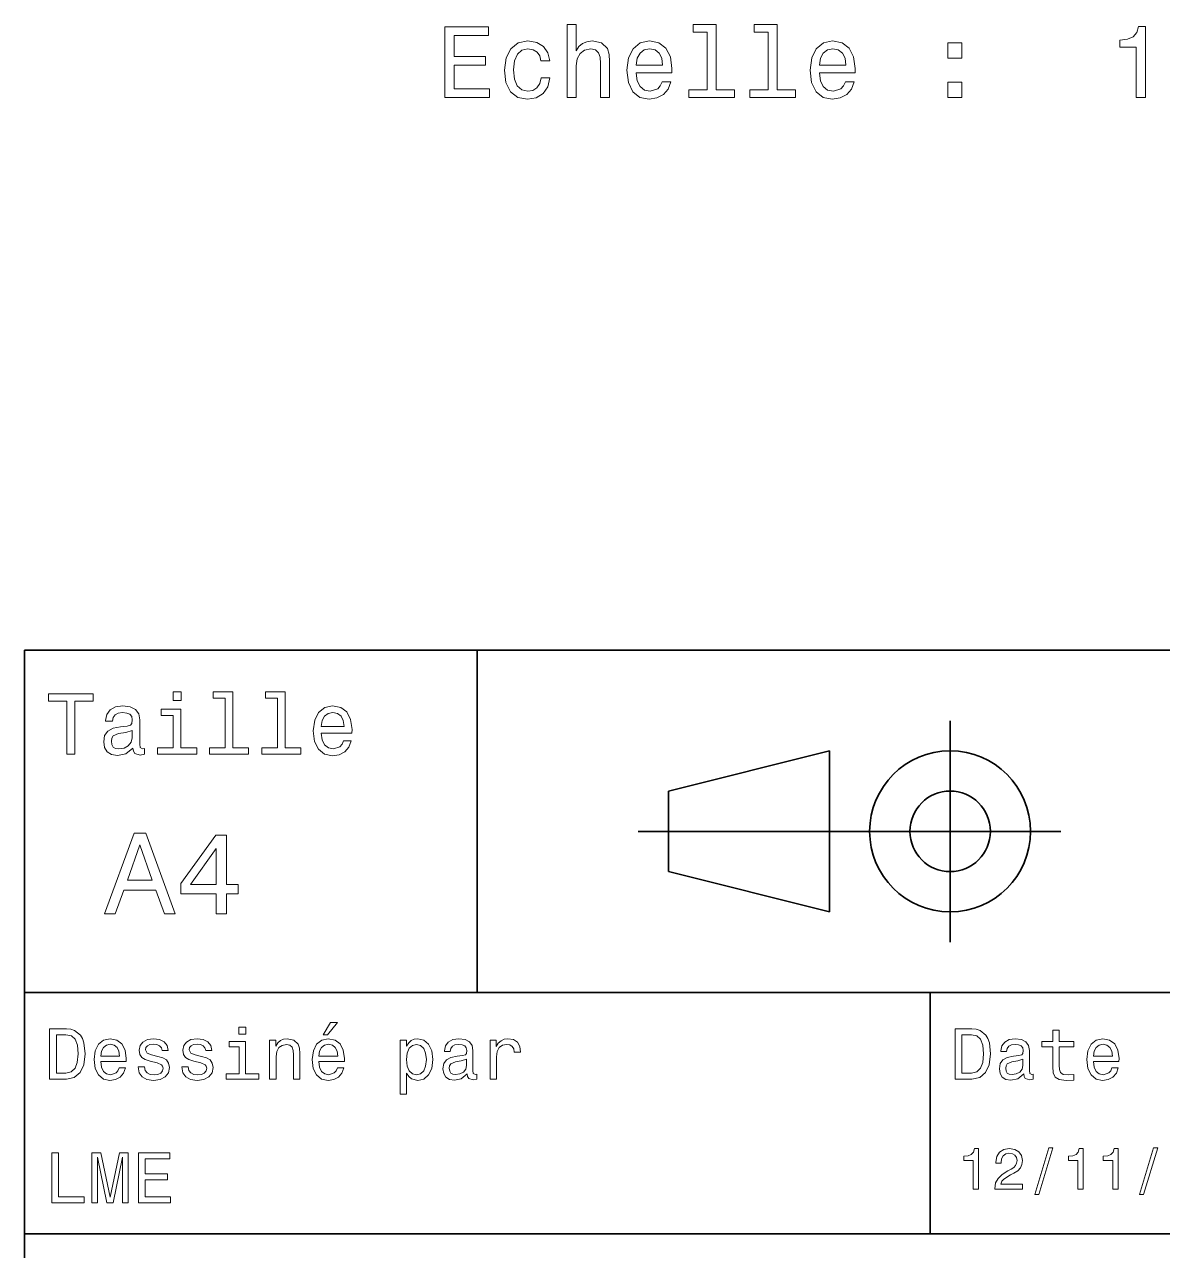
# Model space of a CAD drawing. Extents: x 0 to 296, y 0 to 210.
# Drawn here: x 97 to 153.6, y 40.2 to 101.1 of the extents above; entities that cross this region are included whole.
import ezdxf

# ---------------------------------------------------------------- set-up
doc = ezdxf.new("R2010")
doc.units = 0

msp = doc.modelspace()

# ---------------------------------------------------------------- linework, layer by layer
at = {"color": 7, "lineweight": 35}
for p, q in [((97, 10), (97, 70)), ((97, 70), (287, 70)), ((127.5, 61), (148.5, 61)), ((97, 53), (162, 53)), ((97, 41), (162, 41))]:
    msp.add_line(p, q, dxfattribs=at)
at = {"color": 7, "lineweight": 35, "ltscale": 0.425}
msp.add_line((119.5, 53), (119.5, 70), dxfattribs=at)
at = {"color": 7, "lineweight": 35, "ltscale": 0.275}
msp.add_line((143, 55.5), (143, 66.5), dxfattribs=at)
at = {"color": 7, "lineweight": 35, "ltscale": 0.206155}
for p, q in [((129, 63), (137, 65)), ((137, 57), (129, 59))]:
    msp.add_line(p, q, dxfattribs=at)
at = {"color": 7, "lineweight": 35, "ltscale": 0.2}
msp.add_line((137, 65), (137, 57), dxfattribs=at)
at = {"color": 7, "lineweight": 35, "ltscale": 0.1}
msp.add_line((129, 59), (129, 63), dxfattribs=at)
at = {"color": 7, "lineweight": 35, "ltscale": 0.3}
msp.add_line((142, 41), (142, 53), dxfattribs=at)
at = {"color": 7, "lineweight": 13}
for points in [[(117.885658, 97.478432), (120.104683, 97.478432), (120.104683, 97.902061), (118.34964, 97.902061), (118.34964, 99.087219), (119.91304, 99.087219), (119.91304, 99.505806), (118.34964, 99.505806), (118.34964, 100.554802), (120.064339, 100.554802), (120.064339, 100.978432), (117.885658, 100.978432)], [(123.972839, 97.478432), (124.416641, 97.478432), (124.416641, 99.041832), (124.462029, 99.399902), (124.608284, 99.662148), (124.835228, 99.823532), (125.137825, 99.884048), (125.379898, 99.833618), (125.531197, 99.697449), (125.606842, 99.470505), (125.632057, 99.167915), (125.632057, 97.478432), (126.075867, 97.478432), (126.075867, 99.25869), (126.055687, 99.61676), (125.964912, 99.914314), (125.667358, 100.186646), (125.203384, 100.282463), (124.951225, 100.247162), (124.734367, 100.151344), (124.552811, 100.000046), (124.416641, 99.793274), (124.416641, 101.099472), (123.972839, 101.099472)], [(130.927444, 100.726273), (130.927444, 97.851631), (130.014618, 97.851631), (130.014618, 97.478432), (132.279037, 97.478432), (132.279037, 97.851631), (131.371246, 97.851631), (131.371246, 101.099472), (130.231476, 101.099472), (130.231476, 100.726273)], [(133.96347, 100.726273), (133.96347, 97.851631), (133.050644, 97.851631), (133.050644, 97.478432), (135.315063, 97.478432), (135.315063, 97.851631), (134.407272, 97.851631), (134.407272, 101.099472), (133.267502, 101.099472), (133.267502, 100.726273)], [(152.250214, 97.478432), (152.709137, 97.478432), (152.709137, 101.003647), (152.366211, 101.003647), (152.275421, 100.696014), (152.093872, 100.489243), (151.816498, 100.368202), (151.433212, 100.327858), (151.433212, 99.969788), (152.250214, 99.969788)], [(122.661598, 99.288948), (123.100357, 99.288948), (123.009583, 99.692406), (122.792725, 100.010132), (122.454826, 100.206818), (122.016068, 100.282463), (121.531914, 100.181602), (121.163757, 99.899178), (120.93177, 99.440247), (120.851082, 98.824974), (120.926727, 98.214745), (121.153671, 97.760849), (121.511742, 97.478432), (122.000938, 97.382614), (122.434654, 97.45826), (122.772552, 97.670074), (123.004539, 98.00293), (123.1054, 98.446732), (122.68177, 98.446732), (122.606125, 98.164314), (122.464912, 97.952492), (122.263184, 97.821373), (122.016068, 97.781029), (121.708427, 97.846588), (121.486526, 98.048317), (121.350357, 98.376129), (121.30497, 98.840103), (121.350357, 99.293991), (121.49157, 99.621803), (121.718513, 99.823532), (122.016068, 99.894135), (122.278313, 99.848747), (122.474998, 99.732758), (122.606125, 99.541115)], [(127.397186, 98.703934), (129.172409, 98.703934), (129.177444, 98.910706), (129.096756, 99.490677), (128.874847, 99.9244), (128.521835, 100.186646), (128.052811, 100.282463), (127.593872, 100.181602), (127.240845, 99.899178), (127.013901, 99.440247), (126.933212, 98.83506), (127.008858, 98.214745), (127.235809, 97.760849), (127.583786, 97.478432), (128.037674, 97.382614), (128.431046, 97.448174), (128.753815, 97.619644), (128.990845, 97.891975), (129.127014, 98.255089), (128.688263, 98.255089), (128.597473, 98.05336), (128.466354, 97.902061), (128.093155, 97.781029), (127.805687, 97.836502), (127.588829, 98.013016), (127.447624, 98.300476), (127.397186, 98.688805)], [(136.505264, 98.703934), (138.280472, 98.703934), (138.285522, 98.910706), (138.204834, 99.490677), (137.982925, 99.9244), (137.629898, 100.186646), (137.160873, 100.282463), (136.70195, 100.181602), (136.348923, 99.899178), (136.121979, 99.440247), (136.041275, 98.83506), (136.116928, 98.214745), (136.343872, 97.760849), (136.691864, 97.478432), (137.145752, 97.382614), (137.539124, 97.448174), (137.861893, 97.619644), (138.098923, 97.891975), (138.235077, 98.255089), (137.796326, 98.255089), (137.705551, 98.05336), (137.574417, 97.902061), (137.201218, 97.781029), (136.913757, 97.836502), (136.696899, 98.013016), (136.555695, 98.300476), (136.505264, 98.688805)], [(142.884949, 99.435204), (143.580902, 99.435204), (143.580902, 100.186646), (142.884949, 100.186646)], [(127.397186, 99.077133), (127.452667, 99.425117), (127.588829, 99.68232), (127.795601, 99.838661), (128.067932, 99.894135), (128.335236, 99.838661), (128.542007, 99.68232), (128.668076, 99.425117), (128.71347, 99.077133)], [(136.505264, 99.077133), (136.56073, 99.425117), (136.696899, 99.68232), (136.903671, 99.838661), (137.17601, 99.894135), (137.443298, 99.838661), (137.65007, 99.68232), (137.776154, 99.425117), (137.821533, 99.077133)], [(142.884949, 97.478432), (143.580902, 97.478432), (143.580902, 98.229874), (142.884949, 98.229874)], [(99.102303, 64.837173), (99.5, 64.837173), (99.5, 67.47406), (100.407784, 67.47406), (100.407784, 67.837173), (98.190201, 67.837173), (98.190201, 67.47406), (99.102303, 67.47406)], [(104.786743, 67.940918), (104.384727, 67.940918), (104.384727, 67.508644), (104.786743, 67.508644)], [(106.969742, 67.621033), (106.969742, 65.157059), (106.187317, 65.157059), (106.187317, 64.837173), (108.128242, 64.837173), (108.128242, 65.157059), (107.350143, 65.157059), (107.350143, 67.940918), (106.373199, 67.940918), (106.373199, 67.621033)], [(109.572044, 67.621033), (109.572044, 65.157059), (108.789627, 65.157059), (108.789627, 64.837173), (110.730545, 64.837173), (110.730545, 65.157059), (109.952454, 65.157059), (109.952454, 67.940918), (108.975502, 67.940918), (108.975502, 67.621033)], [(102.387611, 65.139771), (102.387611, 65.126801), (102.409225, 64.979828), (102.47406, 64.876076), (102.746399, 64.793945), (102.958214, 64.828529), (102.958214, 65.122475), (102.867432, 65.109505), (102.746399, 65.165703), (102.724785, 65.338615), (102.724785, 66.540344), (102.672913, 66.84726), (102.521614, 67.0634), (102.257927, 67.193085), (101.886169, 67.240631), (101.523056, 67.188759), (101.255043, 67.041786), (101.086456, 66.812675), (101.030258, 66.510086), (101.030258, 66.484146), (101.371758, 66.484146), (101.402016, 66.665703), (101.497116, 66.795387), (101.65274, 66.873199), (101.873199, 66.903458), (102.085014, 66.881844), (102.236313, 66.817001), (102.327087, 66.704605), (102.357346, 66.548988), (102.340057, 66.367432), (102.270897, 66.276657), (102.097984, 66.233429), (101.773773, 66.198845), (101.402016, 66.121033), (101.138329, 65.982704), (100.982712, 65.766571), (100.935158, 65.446686), (100.978386, 65.161385), (101.112389, 64.949562), (101.328529, 64.815559), (101.626801, 64.768013), (102.028816, 64.858788)], [(104.773773, 65.157059), (104.773773, 67.080688), (103.796829, 67.080688), (103.796829, 66.756485), (104.393372, 66.756485), (104.393372, 65.157059), (103.615273, 65.157059), (103.615273, 64.837173), (105.560516, 64.837173), (105.560516, 65.157059)], [(111.750717, 65.887604), (113.272339, 65.887604), (113.276657, 66.064842), (113.207497, 66.561958), (113.017288, 66.933716), (112.714699, 67.158501), (112.312683, 67.240631), (111.919312, 67.154175), (111.616714, 66.912102), (111.422188, 66.51873), (111.353027, 66), (111.41787, 65.4683), (111.612396, 65.079247), (111.91066, 64.837173), (112.299713, 64.755043), (112.636887, 64.811234), (112.913544, 64.958214), (113.116714, 65.191643), (113.233429, 65.502876), (112.857346, 65.502876), (112.779541, 65.329971), (112.667145, 65.200287), (112.34726, 65.096542), (112.100868, 65.144089), (111.914986, 65.295387), (111.793945, 65.541786), (111.750717, 65.874634)], [(111.750717, 66.207489), (111.798271, 66.50576), (111.914986, 66.726219), (112.092216, 66.860229), (112.325653, 66.907776), (112.554756, 66.860229), (112.731987, 66.726219), (112.840057, 66.50576), (112.878967, 66.207489)], [(102.344383, 65.649857), (102.292511, 65.425072), (102.154182, 65.252159), (101.946686, 65.139771), (101.691643, 65.100861), (101.527374, 65.122475), (101.41066, 65.191643), (101.337173, 65.312675), (101.315559, 65.481262), (101.332855, 65.632561), (101.402016, 65.740631), (101.678673, 65.861671), (102.028816, 65.913544), (102.344383, 66.017288)], [(100.982712, 56.9049), (101.51297, 56.9049), (101.933716, 58.080692), (103.530258, 58.080692), (103.951012, 56.9049), (104.492798, 56.9049), (103.028816, 60.910664), (102.440926, 60.910664)], [(102.118156, 58.570606), (102.734871, 60.334293), (103.351585, 58.570606)], [(106.521614, 56.9049), (107.040344, 56.9049), (107.040344, 57.896255), (107.610954, 57.896255), (107.610954, 58.357349), (107.040344, 58.357349), (107.040344, 60.818443), (106.515854, 60.818443), (104.763687, 58.403458), (104.763687, 57.896255), (106.521614, 57.896255)], [(105.247841, 58.357349), (106.521614, 60.149857), (106.521614, 58.357349)], [(99.080688, 51.190563), (98.248558, 51.190563), (98.248558, 48.690563), (99.080688, 48.690563), (99.473343, 48.769814), (99.765129, 49.011169), (99.945244, 49.40382), (100.010086, 49.940563), (99.952446, 50.488113), (99.880402, 50.70425), (99.779541, 50.877163), (99.487755, 51.111313), (99.296829, 51.168949)], [(107.992798, 51.27702), (107.657784, 51.27702), (107.657784, 50.916786), (107.992798, 50.916786)], [(111.84726, 50.88797), (112.059799, 50.88797), (112.560516, 51.500362), (112.207489, 51.500362)], [(144.080688, 51.190563), (143.248566, 51.190563), (143.248566, 48.690563), (144.080688, 48.690563), (144.473343, 48.769814), (144.765137, 49.011169), (144.945251, 49.40382), (145.010086, 49.940563), (144.952454, 50.488113), (144.880402, 50.70425), (144.779541, 50.877163), (144.487747, 51.111313), (144.296829, 51.168949)], [(99.055473, 50.891571), (99.329254, 50.837536), (99.516571, 50.671829), (99.628242, 50.376442), (99.664268, 49.940563), (99.624641, 49.519093), (99.51297, 49.223705), (99.322044, 49.047192), (99.055473, 48.989555), (98.583572, 48.989555), (98.583572, 50.891571)], [(100.784584, 49.565922), (102.052597, 49.565922), (102.056198, 49.713619), (101.998558, 50.127884), (101.840057, 50.437683), (101.587898, 50.625), (101.252884, 50.693443), (100.925072, 50.621399), (100.672913, 50.41967), (100.510803, 50.091862), (100.453171, 49.659584), (100.507202, 49.216499), (100.669312, 48.892292), (100.91787, 48.690563), (101.242073, 48.62212), (101.523056, 48.668949), (101.753601, 48.791428), (101.922913, 48.98595), (102.020172, 49.245319), (101.706772, 49.245319), (101.64193, 49.101227), (101.548271, 48.993156), (101.2817, 48.9067), (101.07637, 48.946327), (100.921471, 49.072407), (100.820602, 49.27774), (100.784584, 49.555115)], [(103.623199, 49.818085), (103.317001, 49.890129), (103.090057, 49.972984), (103.014412, 50.142292), (103.036026, 50.261169), (103.111671, 50.347622), (103.234146, 50.401657), (103.41066, 50.423271), (103.579971, 50.401657), (103.713257, 50.336815), (103.799713, 50.239555), (103.835732, 50.109871), (104.145531, 50.109871), (104.145531, 50.117077), (104.091499, 50.351227), (103.943802, 50.534943), (103.713257, 50.650219), (103.41066, 50.693443), (103.104469, 50.650219), (102.881126, 50.531342), (102.740631, 50.354828), (102.697403, 50.131485), (102.729828, 49.915348), (102.830688, 49.76405), (102.996399, 49.655983), (103.237755, 49.580334), (103.590775, 49.493877), (103.806915, 49.40382), (103.864555, 49.331772), (103.886169, 49.223705), (103.853745, 49.09042), (103.767288, 48.989555), (103.626801, 48.924713), (103.439484, 48.903099), (103.241356, 48.924713), (103.09726, 49.000362), (103, 49.122841), (102.960373, 49.292149), (102.654175, 49.292149), (102.704613, 49.003963), (102.852303, 48.795029), (103.086456, 48.668949), (103.41066, 48.62212), (103.749283, 48.668949), (103.997841, 48.795029), (104.149139, 48.996758), (104.203171, 49.259727), (104.163544, 49.486671), (104.051872, 49.641571), (103.868156, 49.742435)], [(105.791786, 49.818085), (105.485588, 49.890129), (105.258644, 49.972984), (105.182999, 50.142292), (105.204613, 50.261169), (105.280258, 50.347622), (105.40274, 50.401657), (105.579254, 50.423271), (105.748558, 50.401657), (105.881844, 50.336815), (105.9683, 50.239555), (106.004326, 50.109871), (106.314117, 50.109871), (106.314117, 50.117077), (106.260086, 50.351227), (106.112396, 50.534943), (105.881844, 50.650219), (105.579254, 50.693443), (105.273056, 50.650219), (105.049713, 50.531342), (104.909225, 50.354828), (104.865997, 50.131485), (104.898415, 49.915348), (104.999283, 49.76405), (105.164986, 49.655983), (105.406342, 49.580334), (105.759369, 49.493877), (105.975502, 49.40382), (106.033142, 49.331772), (106.054756, 49.223705), (106.022339, 49.09042), (105.935883, 48.989555), (105.795387, 48.924713), (105.60807, 48.903099), (105.409943, 48.924713), (105.265854, 49.000362), (105.168587, 49.122841), (105.12896, 49.292149), (104.822769, 49.292149), (104.873199, 49.003963), (105.020897, 48.795029), (105.255043, 48.668949), (105.579254, 48.62212), (105.91787, 48.668949), (106.166428, 48.795029), (106.317726, 48.996758), (106.371758, 49.259727), (106.33213, 49.486671), (106.220459, 49.641571), (106.036743, 49.742435)], [(109.181557, 48.690563), (109.498558, 48.690563), (109.498558, 49.807278), (109.530983, 50.063042), (109.635445, 50.250362), (109.797546, 50.365635), (110.013687, 50.408863), (110.1866, 50.372841), (110.29467, 50.275578), (110.348701, 50.113472), (110.366714, 49.897335), (110.366714, 48.690563), (110.683716, 48.690563), (110.683716, 49.962177), (110.669312, 50.217941), (110.604469, 50.430477), (110.39193, 50.625), (110.060516, 50.693443), (109.876801, 50.668228), (109.721901, 50.599785), (109.588615, 50.484512), (109.484146, 50.329613), (109.484146, 50.625), (109.181557, 50.625)], [(111.627518, 49.565922), (112.895531, 49.565922), (112.899132, 49.713619), (112.841499, 50.127884), (112.682999, 50.437683), (112.430832, 50.625), (112.095825, 50.693443), (111.768013, 50.621399), (111.515854, 50.41967), (111.353745, 50.091862), (111.296112, 49.659584), (111.350143, 49.216499), (111.512245, 48.892292), (111.760803, 48.690563), (112.085014, 48.62212), (112.365997, 48.668949), (112.596542, 48.791428), (112.765854, 48.98595), (112.863113, 49.245319), (112.549713, 49.245319), (112.484871, 49.101227), (112.391212, 48.993156), (112.124641, 48.9067), (111.919312, 48.946327), (111.764412, 49.072407), (111.663544, 49.27774), (111.627518, 49.555115)], [(115.986313, 50.326012), (115.986313, 50.625), (115.669312, 50.625), (115.669312, 47.941284), (115.986313, 47.941284), (115.986313, 48.98595), (116.097984, 48.816643), (116.22406, 48.704971), (116.541069, 48.62212), (116.843658, 48.690563), (117.081413, 48.895893), (117.236313, 49.2201), (117.293945, 49.659584), (117.236313, 50.095463), (117.081413, 50.41967), (116.843658, 50.621399), (116.541069, 50.693443), (116.368156, 50.671829), (116.220459, 50.603386), (116.094383, 50.488113)], [(119.005043, 48.942726), (119.005043, 48.931919), (119.023056, 48.809441), (119.077087, 48.722984), (119.304031, 48.654541), (119.480545, 48.683357), (119.480545, 48.928314), (119.4049, 48.917507), (119.304031, 48.96434), (119.286026, 49.108429), (119.286026, 50.109871), (119.242798, 50.365635), (119.116714, 50.54575), (118.896973, 50.65382), (118.587173, 50.693443), (118.284584, 50.650219), (118.061241, 50.52774), (117.920746, 50.336815), (117.873917, 50.084656), (117.873917, 50.063042), (118.158501, 50.063042), (118.183716, 50.21434), (118.26297, 50.322407), (118.392654, 50.387249), (118.57637, 50.412464), (118.752884, 50.394455), (118.878967, 50.34042), (118.954613, 50.246758), (118.979828, 50.117077), (118.965416, 49.965778), (118.907784, 49.890129), (118.763687, 49.854107), (118.493515, 49.825291), (118.183716, 49.760448), (117.963974, 49.645176), (117.834297, 49.465057), (117.79467, 49.19849), (117.830688, 48.960735), (117.942368, 48.784222), (118.122482, 48.67255), (118.37104, 48.632927), (118.706055, 48.708576)], [(120.143372, 48.690563), (120.460373, 48.690563), (120.460373, 49.796471), (120.492798, 50.063042), (120.590057, 50.253963), (120.748558, 50.369236), (120.961098, 50.408863), (121.119598, 50.383648), (121.238472, 50.3116), (121.310516, 50.189121), (121.335739, 50.023415), (121.656342, 50.023415), (121.613113, 50.315205), (121.49424, 50.524136), (121.296112, 50.650219), (121.02594, 50.693443), (120.842224, 50.664627), (120.683716, 50.592579), (120.543228, 50.4701), (120.431557, 50.304398), (120.431557, 50.625), (120.143372, 50.625)], [(144.055481, 50.891571), (144.329254, 50.837536), (144.516571, 50.671829), (144.628235, 50.376442), (144.664261, 49.940563), (144.624634, 49.519093), (144.51297, 49.223705), (144.322052, 49.047192), (144.055481, 48.989555), (143.583572, 48.989555), (143.583572, 50.891571)], [(146.656342, 48.942726), (146.656342, 48.931919), (146.674347, 48.809441), (146.728394, 48.722984), (146.955338, 48.654541), (147.131851, 48.683357), (147.131851, 48.928314), (147.056198, 48.917507), (146.955338, 48.96434), (146.937317, 49.108429), (146.937317, 50.109871), (146.894089, 50.365635), (146.768005, 50.54575), (146.548264, 50.65382), (146.23848, 50.693443), (145.935883, 50.650219), (145.71254, 50.52774), (145.572052, 50.336815), (145.525223, 50.084656), (145.525223, 50.063042), (145.809799, 50.063042), (145.835022, 50.21434), (145.914261, 50.322407), (146.043945, 50.387249), (146.227661, 50.412464), (146.404175, 50.394455), (146.530258, 50.34042), (146.605911, 50.246758), (146.631119, 50.117077), (146.616714, 49.965778), (146.559082, 49.890129), (146.414978, 49.854107), (146.144806, 49.825291), (145.835022, 49.760448), (145.61528, 49.645176), (145.485596, 49.465057), (145.445969, 49.19849), (145.481995, 48.960735), (145.593658, 48.784222), (145.773773, 48.67255), (146.022339, 48.632927), (146.357346, 48.708576)], [(148.100861, 50.289986), (148.100861, 49.320965), (148.122482, 49.007565), (148.223343, 48.791428), (148.425079, 48.665348), (148.767288, 48.62212), (149.141937, 48.640129), (149.141937, 48.913906), (148.868149, 48.892292), (148.619598, 48.921112), (148.486313, 49.011169), (148.42868, 49.162464), (148.417862, 49.375), (148.417862, 50.289986), (149.141937, 50.289986), (149.141937, 50.560158), (148.417862, 50.560158), (148.417862, 51.125721), (148.100861, 51.125721), (148.100861, 50.560158), (147.553314, 50.560158), (147.553314, 50.289986)], [(150.121765, 49.565922), (151.389771, 49.565922), (151.393372, 49.713619), (151.335739, 50.127884), (151.177231, 50.437683), (150.925079, 50.625), (150.590057, 50.693443), (150.262253, 50.621399), (150.010086, 50.41967), (149.847977, 50.091862), (149.790344, 49.659584), (149.844376, 49.216499), (150.006485, 48.892292), (150.255051, 48.690563), (150.579254, 48.62212), (150.860229, 48.668949), (151.090775, 48.791428), (151.260086, 48.98595), (151.357346, 49.245319), (151.043945, 49.245319), (150.979111, 49.101227), (150.885452, 48.993156), (150.618881, 48.9067), (150.413544, 48.946327), (150.258652, 49.072407), (150.157776, 49.27774), (150.121765, 49.555115)], [(100.784584, 49.832493), (100.824211, 50.081055), (100.921471, 50.264771), (101.069168, 50.376442), (101.263687, 50.416069), (101.454613, 50.376442), (101.602303, 50.264771), (101.69236, 50.081055), (101.724785, 49.832493)], [(107.981987, 48.957134), (107.981987, 50.560158), (107.16787, 50.560158), (107.16787, 50.289986), (107.664986, 50.289986), (107.664986, 48.957134), (107.016571, 48.957134), (107.016571, 48.690563), (108.637611, 48.690563), (108.637611, 48.957134)], [(111.627518, 49.832493), (111.667145, 50.081055), (111.764412, 50.264771), (111.912102, 50.376442), (112.106628, 50.416069), (112.297546, 50.376442), (112.445244, 50.264771), (112.535301, 50.081055), (112.567726, 49.832493)], [(116.48703, 48.9067), (116.274498, 48.953533), (116.119598, 49.097622), (116.022339, 49.331772), (115.989914, 49.659584), (116.022339, 49.983791), (116.119598, 50.217941), (116.274498, 50.358429), (116.48703, 50.408863), (116.681557, 50.358429), (116.836456, 50.21434), (116.933716, 49.98019), (116.969742, 49.659584), (116.933716, 49.335377), (116.836456, 49.097622), (116.681557, 48.953533)], [(150.121765, 49.832493), (150.161377, 50.081055), (150.258652, 50.264771), (150.406342, 50.376442), (150.600861, 50.416069), (150.791794, 50.376442), (150.939484, 50.264771), (151.029541, 50.081055), (151.061966, 49.832493)], [(118.969025, 49.367798), (118.925797, 49.180477), (118.810516, 49.036385), (118.637611, 48.942726), (118.425072, 48.910305), (118.288185, 48.928314), (118.190926, 48.98595), (118.129684, 49.086815), (118.111671, 49.227306), (118.126083, 49.353386), (118.183716, 49.443443), (118.414268, 49.544312), (118.706055, 49.587536), (118.969025, 49.673992)], [(146.620316, 49.367798), (146.577087, 49.180477), (146.461823, 49.036385), (146.28891, 48.942726), (146.07637, 48.910305), (145.939484, 48.928314), (145.842224, 48.98595), (145.780975, 49.086815), (145.76297, 49.227306), (145.777374, 49.353386), (145.835022, 49.443443), (146.065567, 49.544312), (146.357346, 49.587536), (146.620316, 49.673992)], [(144.14122, 43.224785), (144.403458, 43.224785), (144.403458, 45.239193), (144.207504, 45.239193), (144.155624, 45.0634), (144.05188, 44.945248), (143.893372, 44.876083), (143.674362, 44.853027), (143.674362, 44.648415), (144.14122, 44.648415)], [(145.224792, 43.224785), (146.599426, 43.224785), (146.599426, 43.472622), (145.51297, 43.472622), (145.573486, 43.60807), (145.677231, 43.720463), (145.997116, 43.925072), (146.167145, 44.011528), (146.357361, 44.135448), (146.492798, 44.279541), (146.570602, 44.44957), (146.599426, 44.642651), (146.55043, 44.884727), (146.414993, 45.074928), (146.207504, 45.195965), (145.939484, 45.239193), (145.662827, 45.190201), (145.452454, 45.054756), (145.317001, 44.838619), (145.270905, 44.553314), (145.270905, 44.51297), (145.533142, 44.51297), (145.533142, 44.536022), (145.559082, 44.731991), (145.636887, 44.876083), (145.760818, 44.9683), (145.925079, 45), (146.092224, 44.971184), (146.216141, 44.899136), (146.296829, 44.786743), (146.325653, 44.645535), (146.305481, 44.51297), (146.250732, 44.400578), (146.158508, 44.302593), (146.031708, 44.216141), (145.861679, 44.12392), (145.579254, 43.945248), (145.380402, 43.755043), (145.262253, 43.524498), (145.224792, 43.233429)], [(147.213257, 42.956772), (147.412109, 42.956772), (148.109512, 45.279541), (147.907791, 45.279541)], [(149.345825, 43.224785), (149.608078, 43.224785), (149.608078, 45.239193), (149.412109, 45.239193), (149.360229, 45.0634), (149.256485, 44.945248), (149.097992, 44.876083), (148.878967, 44.853027), (148.878967, 44.648415), (149.345825, 44.648415)], [(151.080688, 43.224785), (151.342941, 43.224785), (151.342941, 45.239193), (151.146973, 45.239193), (151.095108, 45.0634), (150.991364, 44.945248), (150.832855, 44.876083), (150.613831, 44.853027), (150.613831, 44.648415), (151.080688, 44.648415)], [(152.417877, 42.956772), (152.616714, 42.956772), (153.314133, 45.279541), (153.112396, 45.279541)], [(98.353027, 42.530979), (99.959656, 42.530979), (99.959656, 42.833572), (98.684441, 42.833572), (98.684441, 45.030979), (98.353027, 45.030979)], [(100.352303, 42.530979), (100.629684, 42.530979), (100.629684, 44.80043), (101.097984, 42.530979), (101.407784, 42.530979), (101.872482, 44.80043), (101.872482, 42.530979), (102.153458, 42.530979), (102.153458, 45.030979), (101.713974, 45.030979), (101.252884, 42.826366), (100.795387, 45.030979), (100.352303, 45.030979)], [(102.664986, 42.530979), (104.25, 42.530979), (104.25, 42.833572), (102.996399, 42.833572), (102.996399, 43.680115), (104.113113, 43.680115), (104.113113, 43.979107), (102.996399, 43.979107), (102.996399, 44.728386), (104.221184, 44.728386), (104.221184, 45.030979), (102.664986, 45.030979)]]:
    msp.add_lwpolyline(points, close=True, dxfattribs=at)
at = {"color": 7, "lineweight": 35}
for radius in [4, 2]:
    msp.add_circle((143, 61), radius, dxfattribs=at)

doc.saveas('drawing.dxf')
